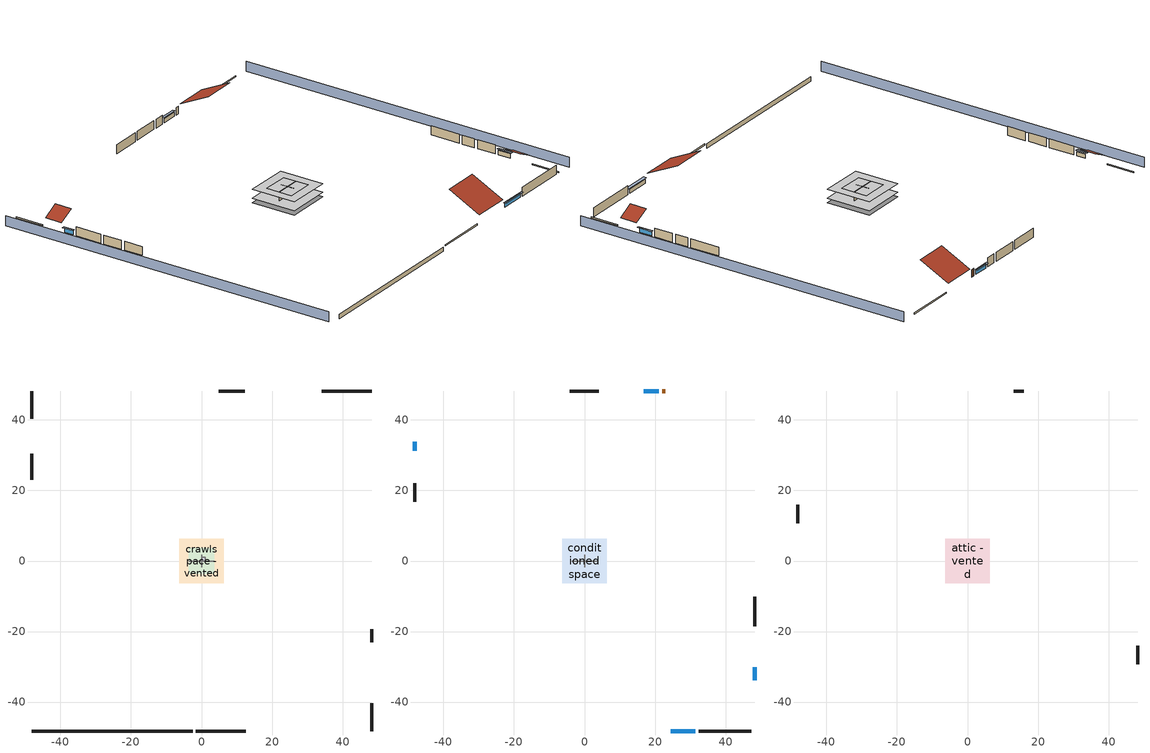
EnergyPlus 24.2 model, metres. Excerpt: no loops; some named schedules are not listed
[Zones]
central ac and furnace airloop ret air zone
 floor adiabatic (AdiabaticConst): 0,0 0,1 1,1 1,0 z0
 wall adiabatic (AdiabaticConst): 0,1 0,0 1,0 1,1 0,1 z0:1
 ceiling adiabatic (AdiabaticConst): 1,0 1,1 0,1 0,0 z1
crawlspace - vented
 floor foundation (Slab2 construction): -6.28,-6.28 -6.28,6.28 6.28,6.28 6.28,-6.28 z-0.91
 wall outside (RimJoist1 construction): -1.56,-48.21 12.49,-48.21 z0.3:0.61
 wall outside (RimJoist2 construction): -48.21,48.21 -48.21,40.41 z0.3:0.61
 wall outside (RimJoist3 construction): 48.21,48.21 34.16,48.21 z0.3:0.61
 wall outside (RimJoist4 construction): 48.21,-48.21 48.21,-40.41 z0.3:0.61
 wall foundation (FoundationWall1 construction): -48.21,-48.21 -2.49,-48.21 z-0.91:0.3
garage
 floor foundation (Slab1 construction): -3.66,-3.66 -3.66,3.66 3.66,3.66 3.66,-3.66 z0
 wall outside (Wall1 construction): -48.21,30.36 -48.21,23.05 z0.3:2.74
 wall outside (Wall12 construction): 48.21,-23.06 48.21,-19.4 z0.3:2.74
 wall outside (Wall2 construction): 12.22,48.21 4.91,48.21 z0.3:2.74
 wall to conditioned space (Wall5 construction Reversed): -3.66,0 3.66,0 z0.3:2.74
 wall to conditioned space (Wall6 construction Reversed): 0,-1.83 0,1.83 z0.3:2.74
conditioned space
 floor to crawlspace - vented (Floor2 construction): -6.28,-6.28 -6.28,6.28 6.28,6.28 6.28,-6.28 z0.3
 wall outside (AdiabaticWallConstruction 1): 22.91,48.21 22,48.21 z0.3:2.34
 wall outside (AdiabaticWallConstruction): 24.5,-48.21 31.41,-48.21 z0.3:1.46; -48.21,33.81 -48.21,31.29 / 21.07,48.21 16.82,48.21 z0.3:1.43; 48.21,-33.81 48.21,-30.17 z0.3:1.52
 wall outside (Wall3 construction): 32.34,-48.21 47.28,-48.21 z0.3:2.74
 wall outside (Wall4 construction): -48.21,22.12 -48.21,16.82 z0.3:2.74
 wall outside (Wall7 construction): 3.98,48.21 -4.2,48.21 z0.3:2.74
 wall outside (Wall8 construction): 48.21,-18.47 48.21,-10.17 z0.3:2.74
 window (WindowConstruction): 24.5,-48.21 31.41,-48.21 z0.3:1.46
 window (WindowConstruction 1): -48.21,33.81 -48.21,31.29 z0.3:1.43
 window (WindowConstruction 2): 21.07,48.21 16.83,48.21 z0.3:1.43
 window (WindowConstruction 3): 48.21,-33.81 48.21,-30.17 z0.3:1.52
 door (Door): 22.91,48.21 22,48.21 z0.3:2.34
attic - vented
 floor to garage (Floor1 construction): -3.66,-3.66 -3.66,3.66 3.66,3.66 3.66,-3.66 z2.74
 floor to conditioned space (Floor3 construction Reversed): -6.28,-6.28 -6.28,6.28 6.28,6.28 6.28,-6.28 z2.74
 wall outside (Wall10 construction): 48.21,-29.24 48.21,-23.99 z0.3:2.74
 wall outside (Wall11 construction): 15.9,48.21 13.15,48.21 z0.3:2.74
 wall outside (Wall9 construction): -48.21,15.89 -48.21,10.64 z0.3:2.74
 roof outside (Roof1 construction): 23.57,-48.21,2.74 23.57,-39.13,7.29 13.42,-39.13,7.29 13.42,-48.21,2.74
 roof outside (Roof2 construction): -48.21,34.74,2.74 -43.97,34.74,4.86 -43.97,39.48,4.86 -48.21,39.48,2.74
 roof outside (Roof3 construction): 48.21,-34.74,2.74 43.97,-34.74,4.86 43.97,-39.48,4.86 48.21,-39.48,2.74
 roof outside (Roof4 construction): 23.84,48.21,2.74 23.84,39.81,6.94 33.23,39.81,6.94 33.23,48.21,2.74
shading: -52.78,48.21 -52.78,-48.21 / 52.78,-48.21 52.78,48.21 z0:2.74; 31.71,-48.21 24.2,-48.21 24.2,-48.82 31.71,-48.82 z1.77; -48.21,30.99 -48.21,34.12 -48.82,34.12 -48.82,30.99 z1.74; 16.52,48.21 21.37,48.21 21.37,48.82 16.52,48.82 z1.74; 48.21,-29.87 48.21,-34.12 48.82,-34.12 48.82,-29.87 z1.83
[Building]
Building 1: Terrain=Suburbs
[Site:Location]
Portland Intl Arpt_OR: Latitude {deg}=45.59; Longitude {deg}=-122.6; Time Zone {hr}=-8; Elevation {m}=33; Keep Site Location Information=Yes
[Site:GroundTemperature:Shallow]
10.2558, 8.96328, 8.85977, 9.47314, 11.9355, 14.3863, 16.5111, 17.8571, 17.9714, 16.8767, 14.8061, 12.4304
[Site:WaterMainsTemperature]
Calculation Method=Schedule; Temperature Schedule=mains temperature schedule
[Material] Roughness=Rough; Thermal Absorptance=0.9
Name | Thickness {m} | Conductivity {W/m-K} | Density {kg/m3} | Specific Heat {J/kg-K} | Solar Absorptance | Visible Absorptance
ceiling loosefill ins | 0.169333 | 0.0480833 | 16.02 | 1046.75 | 0.7 | 0.7
ceiling stud and cavity | 0.1397 | 1.39189 | 65.682 | 1177.47 | 0.7 | 0.7
ceiling stud and cavity 1 | 0.1397 | 0.0824711 | 65.682 | 1177.47 | 0.7 | 0.7
composite shingle siding | 0.00635 | 0.162714 | 1121.4 | 1465.45 | 0.7 | 0.7
concrete 4.0 in. | 0.1016 | 1.803125 | 2242.8 | 837.4 | 0.7 | 0.7
concrete 8.0 in. | 0.2032 | 1.803125 | 2242.8 | 837.4 | 0.7 | 0.7
door material | 0.04445 | 0.0612267 | 512.64 | 1214.23 | 0.7 | 0.7
floor covering | 0.0127 | 0.0433444 | 54.468 | 1339.84 | 0.6 | 0.6
floor stud and cavity | 0.1397 | 0.923637 | 92.3553 | 1139.71 | 0.7 | 0.7
furniture material conditioned space 1; furniture material garage 1 | 0.1524 | 0.115458 | 640.8 | 1214.23 | 0.6 | 0.6
gypsum board | 0.0127 | 0.160291 | 801 | 837.4 | 0.6 | 0.6
osb sheathing 0.5 in. | 0.0127 | 0.115458 | 512.64 | 1214.23 | 0.6 | 0.6
osb sheathing 0.5 in. 1; osb sheathing 0.5 in. 2; osb sheathing 0.5 in. 3 | 0.0127 | 0.115458 | 512.64 | 1214.23 | 0.7 | 0.7
osb sheathing 0.75 in. | 0.01905 | 0.115458 | 512.64 | 1214.23 | 0.7 | 0.7
rim joist stud and cavity | 0.0508 | 0.144151 | 50.32683 | 1063.81 | 0.6 | 0.6
roof rigid ins | 0.00329814 | 0.029427 | 32.04 | 1214.23 | 0.7 | 0.7
slate or tile shingles | 0.01905 | 0.840978 | 1899.972 | 799.717 | 0.75 | 0.75
soil 0.5 in. | 0.0127 | 2.4234 | 1842.3 | 418.7 | 0.7 | 0.7
wall rigid ins | 0.512978 | 0.029427 | 32.04 | 1214.23 | 0.7 | 0.7
wall stud and cavity | 0.1397 | 0.348479 | 139.0536 | 1170.24 | 0.6 | 0.6
wall stud and cavity 1 | 0.1397 | 0.434317 | 139.0536 | 1170.24 | 0.7 | 0.7
wall stud and cavity 2 | 0.1397 | 0.506836 | 139.0536 | 1170.24 | 0.7 | 0.7
wall stud and cavity 3 | 0.0889 | 0.380278 | 52.3479 | 1209.89 | 0.7 | 0.7
wall stud and cavity 4 | 0.0889 | 0.391764 | 83.0341 | 1211.67 | 0.7 | 0.7
wood siding; wood siding 1 | 0.0254 | 0.102417 | 544.68 | 1172.36 | 0.7 | 0.7
[Material:NoMass]
Adiabatic: Roughness=Rough; Thermal Resistance {m2-K/W}=176.1; Thermal Absorptance=0.9; Solar Absorptance=0.7; Visible Absorptance=0.7
[WindowMaterial:SimpleGlazingSystem]
WindowMaterial: U-Factor {W/m2-K}=2.15764; Solar Heat Gain Coefficient=0.44
[Construction]
AdiabaticConst: Adiabatic
AdiabaticWallConstruction: wood siding, wall rigid ins, wall stud and cavity 3, gypsum board
AdiabaticWallConstruction 1: wood siding 1, wall rigid ins, wall stud and cavity 3, gypsum board
Door: door material
Floor1 construction: ceiling stud and cavity
Floor2 construction: floor stud and cavity, osb sheathing 0.75 in., floor covering
Floor3 construction Reversed: gypsum board, ceiling stud and cavity 1, ceiling loosefill ins
FoundationWall1 construction: concrete 8.0 in.
furniture construction conditioned space 1: furniture material conditioned space 1
furniture construction garage 1: furniture material garage 1
PartitionWallConstruction: gypsum board, wall stud and cavity 4, gypsum board
RimJoist1 construction; RimJoist2 construction; RimJoist3 construction; RimJoist4 construction: composite shingle siding, rim joist stud and cavity
Roof1 construction; Roof2 construction; Roof3 construction; Roof4 construction: slate or tile shingles, roof rigid ins, osb sheathing 0.5 in.
Slab1 construction: concrete 4.0 in.
Slab2 construction: soil 0.5 in.
Wall1 construction; Wall2 construction: composite shingle siding, osb sheathing 0.5 in. 1, wall stud and cavity
Wall10 construction; Wall11 construction; Wall12 construction; Wall9 construction: composite shingle siding, osb sheathing 0.5 in. 2, wall stud and cavity
Wall3 construction; Wall4 construction: composite shingle siding, osb sheathing 0.5 in. 1, wall stud and cavity 1, gypsum board
Wall5 construction Reversed: gypsum board, wall stud and cavity 2, osb sheathing 0.5 in. 2
Wall6 construction Reversed: gypsum board, wall stud and cavity 2, osb sheathing 0.5 in. 3
Wall7 construction; Wall8 construction: composite shingle siding, osb sheathing 0.5 in. 2, wall stud and cavity 1, gypsum board
WindowConstruction; WindowConstruction 1; WindowConstruction 2; WindowConstruction 3: WindowMaterial
[Zone] Multiplier=1
Name | Volume {m3} | Part of Total Floor Area
attic - vented | 228.873 | Yes
central ac and furnace airloop ret air zone | 1 | No
conditioned space | 384.656 | Yes
crawlspace - vented | 192.328 | Yes
garage | 130.484 | Yes
[Space]
Name | Zone | Volume {m3} | Space Type
attic - vented 1 | attic - vented | 228.873
central ac and furnace airloop ret air space | central ac and furnace airloop ret air zone |  | Plenum Space Type
conditioned space 1 | conditioned space | 384.656
crawlspace - vented 1 | crawlspace - vented | 192.328
garage 1 | garage | 130.484
[ZoneInfiltration:EffectiveLeakageArea] Schedule=Always On Discrete
Name | Zone or Space | Effective Air Leakage Area {cm2} | Stack Coefficient | Wind Coefficient
infil attic - vented 1 | attic - vented 1 | 7041.35 | 0.000226005 | 3.83144e-05
infil garage 1 | garage 1 | 679.592 | 0.000129147 | 4.64657e-05
[ZoneMixing] Schedule=Always On Continuous; Design Flow Rate Calculation Method=Flow/Zone; Design Flow Rate {m3/s}=0
Name | Zone or Space | Source Zone or Space
whole house fan mix | attic - vented | conditioned space
central ac and furnace airloop_0 ZoneMixDZToCond mix | conditioned space | crawlspace - vented
central ac and furnace airloop_0 ZoneMixCondToDZ mix | crawlspace - vented | conditioned space
[SpaceList]
Plenum Space Type: central ac and furnace airloop ret air space
[OtherEquipment] Design Level Calculation Method=EquipmentLevel
Name | Fuel Type | Zone or ZoneList or Space or SpaceList | Schedule | Design Level {W} | Fraction Latent | Fraction Radiant | Fraction Lost
central ac and furnace airloop_0 RetCondToRP; central ac and furnace airloop_0 RetSensLkToRP | None | central ac and furnace airloop ret air space | Always On Discrete | 0 | 0 | 0 | 0
central ac and furnace airloop_0 RetLatLkToRP | None | central ac and furnace airloop ret air space | Always On Discrete | 0 | 1 | 0 | 0
central ac and furnace airloop_0 SupCondToLv; central ac and furnace airloop_0 SupSensLkToCond; mech vent house fan sensible load; water heater sens | None | conditioned space 1 | Always On Discrete | 0 | 0 | 0 | 0
central ac and furnace airloop_0 SupLatLkToCond; mech vent house fan latent load; water heater lat | None | conditioned space 1 | Always On Discrete | 0 | 1 | 0 | 0
clothes dryer 1 | NaturalGas | conditioned space 1 | clothes_dryer | 6923.03 | 0.015 | 0.081 | 0.85
cooking range 1 | NaturalGas | conditioned space 1 | cooking_range | 4547.19 | 0.16 | 0.384 | 0.2
general water use latent | None | conditioned space 1 | general water use schedule | 44.1266 | 1 | 0 | 0
general water use sensible | None | conditioned space 1 | general water use schedule | -43.4886 | 0 | 0.6 | 0
water heater energy adjustment1 | Electricity | conditioned space 1 | Always On Discrete | 0.01 | 0 | 0 | 1
central ac and furnace airloop_0 RetCondToDZ; central ac and furnace airloop_0 SupCondToDZ; central ac and furnace airloop_0 SupSensLkToDZ | None | crawlspace - vented 1 | Always On Discrete | 0 | 0 | 0 | 0
central ac and furnace airloop_0 SupLatLkToDZ | None | crawlspace - vented 1 | Always On Discrete | 0 | 1 | 0 | 0
[SurfaceProperty:IncidentSolarMultiplier] Incident Solar Multiplier=1; Incident Solar Multiplier Schedule=trans schedule winter=0.85 summer=0.7
Window1; Window2; Window3; Window4
[InternalMass]
Name | Construction | Zone or ZoneList | Space or SpaceList | Surface Area {m2}
furniture mass conditioned space 1 | furniture construction conditioned space 1 | conditioned space | conditioned space 1 | 63.09974
partition wall mass | PartitionWallConstruction | conditioned space | conditioned space 1 | 157.749
furniture mass garage 1 | furniture construction garage 1 | garage | garage 1 | 5.35122
[Lights] Design Level Calculation Method=LightingLevel; Return Air Fraction=0; Fraction Radiant=0.6; Fraction Visible=0.2; Fraction Replaceable=1
Name | Zone or ZoneList or Space or SpaceList | Schedule | Lighting Level {W}
interior lighting | conditioned space 1 | lighting_interior | 1372.94
garage lighting | garage 1 | lighting_garage | 70.5615
[People]
occupants: Zone or ZoneList or Space or SpaceList=conditioned space 1; Number of People Schedule=occupants; Number of People Calculation Method=People; Number of People=2; Fraction Radiant=0.314171; Sensible Heat Fraction=0.56303; Activity Level Schedule=occupants activity schedule; Carbon Dioxide Generation Rate {m3/s-W}=0; Enable ASHRAE 55 Comfort Warnings=No; Mean Radiant Temperature Calculation Type=EnclosureAveraged
[ElectricEquipment] Design Level Calculation Method=EquipmentLevel
Name | Zone or ZoneList or Space or SpaceList | Schedule | Design Level {W} | Fraction Latent | Fraction Radiant | Fraction Lost
clothes dryer | conditioned space 1 | clothes_dryer | 521.11 | 0.015 | 0.081 | 0.85
clothes washer | conditioned space 1 | clothes_washer | 613.153 | 0.03 | 0.162 | 0.7
cooking range | conditioned space 1 | cooking_range | 155.157 | 0.16 | 0.384 | 0.2
fridge | conditioned space 1 | fridge schedule | 46.9578 | 0 | 0.6 | 0
mech vent bath fan 0 | conditioned space 1 | mech vent bath fan 0 schedule | 30 | 0 | 0 | 1
mech vent house fan | conditioned space 1 | mech vent house fan schedule | 0 | 0 | 0 | 1
mech vent house fan cfis | conditioned space 1 | mech vent house fan cfis schedule | 0 | 0 | 0 | 0
mech vent range fan 0 | conditioned space 1 | mech vent range fan 0 schedule | 30 | 0 | 0 | 1
misc plug loads | conditioned space 1 | plug_loads_other | 165.879 | 0.021 | 0.558 | 0.049
misc tv | conditioned space 1 | plug_loads_tv | 304.05 | 0 | 0.6 | 0
whole house fan | conditioned space 1 | Always On Discrete | 0 | 0 | 0 | 1
freezer | garage 1 | freezer schedule | 194.914 | 0 | 0.6 | 0
[ZoneInfiltration:DesignFlowRate] Schedule=Always On Discrete
Name | Zone or ZoneList or Space or SpaceList | Design Flow Rate Calculation Method | Design Flow Rate {m3/s} | Air Changes per Hour {1/hr} | Constant Term Coefficient | Temperature Term Coefficient | Velocity Term Coefficient | Velocity Squared Term Coefficient
infil flow; natural vent flow; whole house fan flow | conditioned space 1 | Flow/Zone | 0
crawlspace_vented 1 duct leakage imbalance infil flow | crawlspace - vented 1 | Flow/Zone | 0
infil crawlspace - vented 1 | crawlspace - vented 1 | AirChanges/Hour |  | 2.6013 | 1 | 0 | 0 | 0
[SurfaceProperty:ExposedFoundationPerimeter] Exposed Perimeter Calculation Method=TotalExposedPerimeter
Name | Total Exposed Perimeter {m}
Slab2 | 45.72
Slab1 | 18.288
[AvailabilityManager:Scheduled]
central ac and furnace airloop Availability Manager: Schedule=Always On Discrete
[AirLoopHVAC:ReturnPlenum]
Air Loop HVAC Return Plenum 1: Zone=central ac and furnace airloop ret air zone
[Foundation:Kiva] Wall Depth Below Slab {m}=0.2032
Name | Initial Indoor Air Temperature {C} | Wall Height Above Grade {m}
Foundation Kiva 1 | 13.4258 | 0.1016
Foundation Kiva 2 | 8.41658 | 0.3048
[Foundation:Kiva:Settings]
Soil Conductivity {W/m-K}=2.4234; Soil Density {kg/m3}=1842.3; Soil Specific Heat {J/kg-K}=418.7; Ground Solar Absorptivity=0.9; Ground Thermal Absorptivity=0.9; Ground Surface Roughness {m}=0.03; Far-Field Width {m}=40; Deep-Ground Boundary Condition=ZeroFlux; Deep-Ground Depth {m}=40; Minimum Cell Dimension {m}=0.2; Maximum Cell Growth Coefficient=3; Simulation Timestep=Timestep
[Exterior:Lights]
exterior lighting: Schedule=exterior lighting schedule; Design Level {W}=42.5523
[EnergyManagementSystem:GlobalVariable]
central_ac_and_furnace_airloop_0_DuctImbalLkExhFanEquivCond
central_ac_and_furnace_airloop_0_DuctImbalLkExhFanEquivDZ
central_ac_and_furnace_airloop_0_DuctImbalLkSupFanEquivCond
central_ac_and_furnace_airloop_0_DuctImbalLkSupFanEquivDZ
central_ac_and_furnace_airloop_0_DZ_T
central_ac_and_furnace_airloop_0_DZ_W
central_ac_and_furnace_airloop_0_RetCondToDZ
central_ac_and_furnace_airloop_0_RetCondToRP
central_ac_and_furnace_airloop_0_RetLatLkToRP
central_ac_and_furnace_airloop_0_RetSensLkToRP
central_ac_and_furnace_airloop_0_SupCondToDZ
central_ac_and_furnace_airloop_0_SupCondToLv
central_ac_and_furnace_airloop_0_SupLatLkToCond
central_ac_and_furnace_airloop_0_SupLatLkToDZ
central_ac_and_furnace_airloop_0_SupSensLkToCond
central_ac_and_furnace_airloop_0_SupSensLkToDZ
central_ac_and_furnace_airloop_0_ZoneMixCondToDZ
central_ac_and_furnace_airloop_0_ZoneMixDZToCond
central_ac_and_furnace_airloop_AH_MFR
central_ac_and_furnace_airloop_AH_Tout
central_ac_and_furnace_airloop_AH_VFR
central_ac_and_furnace_airloop_AH_Wout
central_ac_and_furnace_airloop_Fan_RTF
central_ac_and_furnace_airloop_RA_T
central_ac_and_furnace_airloop_Ra_W
infil_program_Qfan
infil_program_Qinf
natural_vent_program_Qnv
natural_vent_program_Qwhf
[EnergyManagementSystem:Sensor]
Name | Output:Variable or Output:Meter Index Key | Output:Variable or Output:Meter
airflow_gain | infil flow | Infiltration Sensible Heat Gain Energy
airflow_gain_1 | natural vent flow | Infiltration Sensible Heat Gain Energy
airflow_gain_2 | whole house fan flow | Infiltration Sensible Heat Gain Energy
airflow_loss | infil flow | Infiltration Sensible Heat Loss Energy
airflow_loss_1 | natural vent flow | Infiltration Sensible Heat Loss Energy
airflow_loss_2 | whole house fan flow | Infiltration Sensible Heat Loss Energy
central_ac_and_furnace_airloop_0_DZ_T_s | crawlspace - vented | Zone Air Temperature
central_ac_and_furnace_airloop_0_DZ_W_s | crawlspace - vented | Zone Mean Air Humidity Ratio
central_ac_and_furnace_airloop_AH_MFR_s | Node 7 | System Node Mass Flow Rate
central_ac_and_furnace_airloop_AH_Tout_s | Node 7 | System Node Temperature
central_ac_and_furnace_airloop_AH_VFR_s | Node 7 | System Node Current Density Volume Flow Rate
central_ac_and_furnace_airloop_AH_Wout_s | Node 7 | System Node Humidity Ratio
central_ac_and_furnace_airloop_RA_T_s | Node 10 | System Node Temperature
central_ac_and_furnace_airloop_Ra_W_s | Node 10 | System Node Humidity Ratio
clg_load_cond |  | Cooling:EnergyTransfer:Zone:CONDITIONED SPACE
clg_load_duct |  | Cooling:EnergyTransfer:Zone:CENTRAL AC AND FURNACE AIRLOOP RET AIR ZONE
clg_sp_s; clg_sp_s_1 | cooling setpoint | Schedule Value
clothes_dryer_exhaust_0_sch_s | clothes_dryer | Schedule Value
cool_season | cooling season schedule | Schedule Value
ducts_conv | central ac and furnace airloop_0 RetCondToRP | Other Equipment Convective Heating Energy
ducts_conv_1 | central ac and furnace airloop_0 RetLatLkToRP | Other Equipment Convective Heating Energy
ducts_conv_2 | central ac and furnace airloop_0 RetSensLkToRP | Other Equipment Convective Heating Energy
ducts_conv_3 | central ac and furnace airloop_0 SupCondToLv | Other Equipment Convective Heating Energy
ducts_conv_4 | central ac and furnace airloop_0 SupLatLkToCond | Other Equipment Convective Heating Energy
ducts_conv_5 | central ac and furnace airloop_0 SupSensLkToCond | Other Equipment Convective Heating Energy
ducts_rad | central ac and furnace airloop_0 RetCondToRP | Other Equipment Radiant Heating Energy
ducts_rad_1 | central ac and furnace airloop_0 RetLatLkToRP | Other Equipment Radiant Heating Energy
ducts_rad_2 | central ac and furnace airloop_0 RetSensLkToRP | Other Equipment Radiant Heating Energy
ducts_rad_3 | central ac and furnace airloop_0 SupCondToLv | Other Equipment Radiant Heating Energy
ducts_rad_4 | central ac and furnace airloop_0 SupLatLkToCond | Other Equipment Radiant Heating Energy
ducts_rad_5 | central ac and furnace airloop_0 SupSensLkToCond | Other Equipment Radiant Heating Energy
htg_load_cond |  | Heating:EnergyTransfer:Zone:CONDITIONED SPACE
htg_load_duct |  | Heating:EnergyTransfer:Zone:CENTRAL AC AND FURNACE AIRLOOP RET AIR ZONE
htg_sp_s; htg_sp_s_1 | heating setpoint | Schedule Value
ig_ee_conv | clothes dryer | Electric Equipment Convective Heating Energy
ig_ee_conv_2 | cooking range | Electric Equipment Convective Heating Energy
ig_ee_conv_3 | fridge | Electric Equipment Convective Heating Energy
ig_ee_conv_4 | misc plug loads | Electric Equipment Convective Heating Energy
ig_ee_conv_5 | misc tv | Electric Equipment Convective Heating Energy
ig_ee_conv_6 | whole house fan | Electric Equipment Convective Heating Energy
ig_ee_rad | clothes dryer | Electric Equipment Radiant Heating Energy
ig_ee_rad_2 | cooking range | Electric Equipment Radiant Heating Energy
ig_ee_rad_3 | fridge | Electric Equipment Radiant Heating Energy
ig_ee_rad_4 | misc plug loads | Electric Equipment Radiant Heating Energy
ig_ee_rad_5 | misc tv | Electric Equipment Radiant Heating Energy
ig_ee_rad_6 | whole house fan | Electric Equipment Radiant Heating Energy
ig_lgt_conv | interior lighting | Lights Convective Heating Energy
ig_lgt_rad | interior lighting | Lights Radiant Heating Energy
ig_lgt_vis | interior lighting | Lights Visible Radiation Heating Energy
ig_oe_conv | clothes dryer 1 | Other Equipment Convective Heating Energy
ig_oe_conv_1 | cooking range 1 | Other Equipment Convective Heating Energy
ig_oe_conv_2 | general water use latent | Other Equipment Convective Heating Energy
ig_oe_conv_3 | general water use sensible | Other Equipment Convective Heating Energy
ig_oe_conv_4 | water heater energy adjustment1 | Other Equipment Convective Heating Energy
ig_oe_conv_5 | water heater lat | Other Equipment Convective Heating Energy
ig_oe_conv_6 | water heater sens | Other Equipment Convective Heating Energy
ig_oe_rad | clothes dryer 1 | Other Equipment Radiant Heating Energy
ig_oe_rad_1 | cooking range 1 | Other Equipment Radiant Heating Energy
ig_oe_rad_2 | general water use latent | Other Equipment Radiant Heating Energy
ig_oe_rad_3 | general water use sensible | Other Equipment Radiant Heating Energy
ig_oe_rad_4 | water heater energy adjustment1 | Other Equipment Radiant Heating Energy
ig_oe_rad_5 | water heater lat | Other Equipment Radiant Heating Energy
ig_oe_rad_6 | water heater sens | Other Equipment Radiant Heating Energy
ig_ppl_conv | occupants | People Convective Heating Energy
ig_ppl_rad | occupants | People Radiant Heating Energy
im_conv | furniture mass conditioned space 1 | Surface Inside Face Convection Heat Gain Energy
im_conv_1 | partition wall mass | Surface Inside Face Convection Heat Gain Energy
im_ig | furniture mass conditioned space 1 | Surface Inside Face Internal Gains Radiation Heat Gain Energy
im_ig_1 | partition wall mass | Surface Inside Face Internal Gains Radiation Heat Gain Energy
im_lgt | furniture mass conditioned space 1 | Surface Inside Face Lights Radiation Heat Gain Energy
im_lgt_1 | partition wall mass | Surface Inside Face Lights Radiation Heat Gain Energy
im_sol | furniture mass conditioned space 1 | Surface Inside Face Solar Radiation Heat Gain Energy
im_sol_1 | partition wall mass | Surface Inside Face Solar Radiation Heat Gain Energy
im_surf | furniture mass conditioned space 1 | Surface Inside Face Net Surface Thermal Radiation Heat Gain Energy
im_surf_1 | partition wall mass | Surface Inside Face Net Surface Thermal Radiation Heat Gain Energy
mech_vent_bath_fan_0_sch_s | mech vent bath fan 0 schedule | Schedule Value
mech_vent_range_fan_0_sch_s | mech vent range fan 0 schedule | Schedule Value
mv_conv | mech vent bath fan 0 | Electric Equipment Convective Heating Energy
mv_conv_1 | mech vent house fan | Electric Equipment Convective Heating Energy
mv_conv_2 | mech vent house fan cfis | Electric Equipment Convective Heating Energy
mv_conv_3 | mech vent range fan 0 | Electric Equipment Convective Heating Energy
mv_conv_4 | mech vent house fan latent load | Other Equipment Convective Heating Energy
mv_conv_5 | mech vent house fan sensible load | Other Equipment Convective Heating Energy
mv_rad | mech vent bath fan 0 | Electric Equipment Radiant Heating Energy
mv_rad_1 | mech vent house fan | Electric Equipment Radiant Heating Energy
mv_rad_2 | mech vent house fan cfis | Electric Equipment Radiant Heating Energy
mv_rad_3 | mech vent range fan 0 | Electric Equipment Radiant Heating Energy
